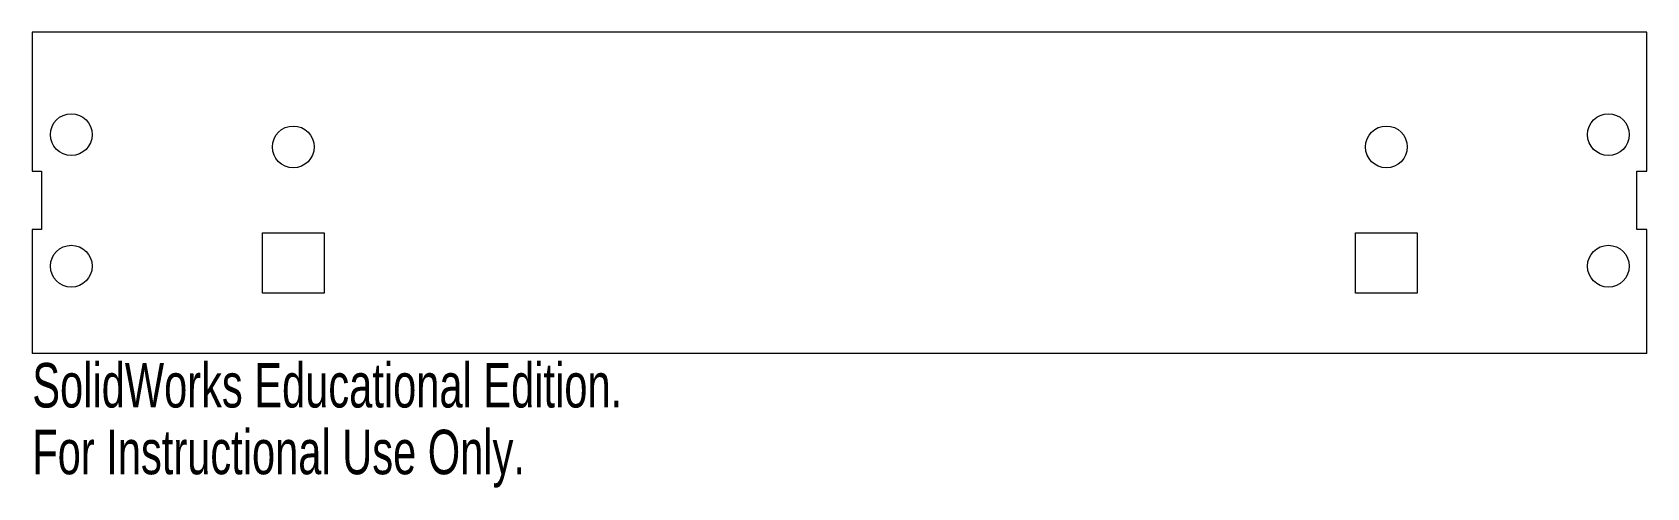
# Model space of a CAD drawing. Header units: inches. Extents: x -3.46 to 3.46, y -1.25 to 0.7.
import ezdxf

# ---------------------------------------------------------------- set-up
doc = ezdxf.new("R2010")
doc.units = ezdxf.units.IN
doc.header["$MEASUREMENT"] = 0
doc.styles.add('SLDTEXTSTYLE0', font='TXT', dxfattribs={"width": 0.7})

msp = doc.modelspace()

# ---------------------------------------------------------------- linework, layer by layer
at = {"color": 7, "linetype": 'Continuous', "lineweight": 15}
for p, q in [((3.455, 0.699), (-3.455, 0.699)), ((-3.455, 0.699), (-3.455, 0.1055)), ((3.455, 0.1055), (3.455, 0.699)), ((-3.455, 0.1055), (-3.4158, 0.1055)), ((-3.4158, 0.1055), (-3.4158, -0.1445)), ((3.413, -0.1445), (3.413, 0.1055)), ((3.413, 0.1055), (3.455, 0.1055)), ((-3.4158, -0.1445), (-3.455, -0.1445)), ((-3.455, -0.1445), (-3.455, -0.6748)), ((-2.47, -0.416), (-2.47, -0.159)), ((-2.47, -0.159), (-2.206, -0.159)), ((-2.206, -0.159), (-2.206, -0.416)), ((2.2088, -0.416), (2.2088, -0.159)), ((2.2088, -0.159), (2.4728, -0.159)), ((2.4728, -0.159), (2.4728, -0.416)), ((3.455, -0.1445), (3.413, -0.1445)), ((3.455, -0.6748), (3.455, -0.1445)), ((-2.206, -0.416), (-2.47, -0.416)), ((2.4728, -0.416), (2.2088, -0.416)), ((3.455, -0.6748), (-3.455, -0.6748))]:
    msp.add_line(p, q, dxfattribs=at)
for centre in [(-3.288, 0.2615), (3.2908, 0.2615), (-2.338, 0.209), (2.3407, 0.209), (-3.288, -0.301), (3.2908, -0.301)]:
    msp.add_circle(centre, 0.0894, dxfattribs=at)

# ---------------------------------------------------------------- texts
at = {"color": 7, "linetype": 'Continuous', "char_height": 0.1903, "attachment_point": 1, "style": 'SLDTEXTSTYLE0'}
for s, insert in [('SolidWorks Educational Edition.', (-3.455, -0.7149)), ('For Instructional Use Only.', (-3.455, -1.0003))]:
    msp.add_mtext(s, dxfattribs=dict(at, insert=insert))

doc.saveas('drawing.dxf')
